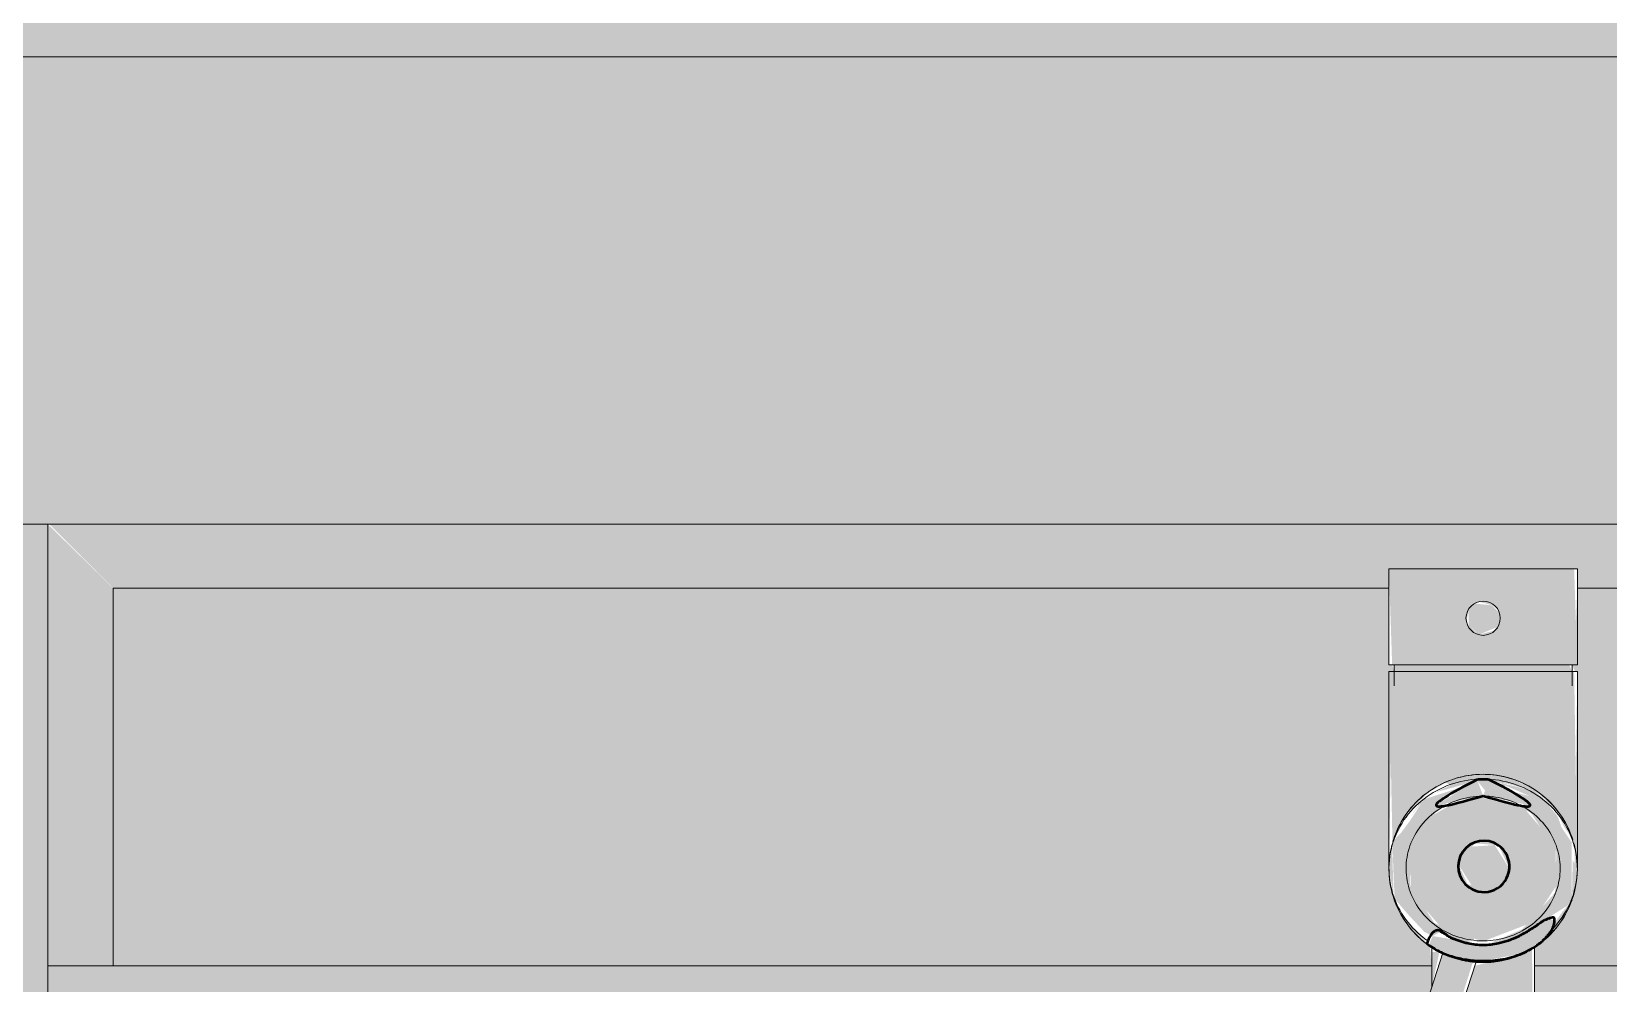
# Model space of a CAD drawing. Header units: inches. Extents: x -4218 to -1814, y 9706 to 12426.
# Drawn here: x -2988.51 to -2970.38, y 10571.01 to 10581.96 of the extents above; entities that cross this region are included whole.
import ezdxf

# ---------------------------------------------------------------- set-up
doc = ezdxf.new("R2010")
doc.units = ezdxf.units.IN
doc.header["$MEASUREMENT"] = 0
for name, color, linetype, lineweight in [('0-1', 7, 'Continuous', 5), ('0-2', 50, 'Continuous', 13), ('A-AREA-PATT-2', 51, 'Continuous', 9), ('A-GENM-1', 11, 'Continuous', 9), ('A-GENM-2', 250, 'Continuous', 9), ('A-GENM-3', 10, 'Continuous', 50), ('A-WALL-1', 8, 'Continuous', 5), ('A-WALL-4', 50, 'Continuous', 13), ('P-SANR-FIXT-2', 250, 'Continuous', 9), ('P-SANR-FIXT-3', 55, 'Continuous', 9), ('Q-CASE-1', 9, 'Continuous', 9), ('Q-CASE-3', 250, 'Continuous', 9)]:
    doc.layers.add(name, color=color, linetype=linetype, lineweight=lineweight)

# ---------------------------------------------------------------- blocks, each defined once
blk = doc.blocks.new('Vanity Cabinet-Double Door - 33_-V185-FLOOR PLAN - 3RD FLOOR')
at = {"layer": 'Q-CASE-1'}
for points in [[(-15.762, -5.092), (-15.012, -5.092), (-15.012, -0.75), (-15.762, -0.016), (-15.762, -0.75)], [(-15.012, -0.75), (-0.345, -0.75), (-0.308, -0.529), (1.82, -0.529), (1.82, -0.75), (16.488, -0.75), (17.222, -0.016), (-15.746, -0.016)]]:
    blk.add_hatch(color=256, dxfattribs=at).paths.add_polyline_path(points, flags=0)
h = blk.add_hatch(color=256, dxfattribs=at)
h.paths.add_polyline_path([(14.869, -5.092), (16.488, -5.092), (16.488, -0.75), (1.82, -0.75), (1.782, -1.632), (1.761, -1.632), (1.791, -1.71), (1.82, -1.71), (1.783, -4.254), (1.614, -4.595), (1.364, -4.853), (1.328, -4.894), (1.328, -5.092), (6.427, -5.092)], flags=0)
h.paths.add_polyline_path([(-2.015, -5.092), (0.147, -5.092), (0.125, -4.858), (0.043, -4.794), (-0.122, -4.617), (-0.25, -4.395), (-0.319, -4.172), (-0.345, -3.974), (-0.308, -1.71), (-0.286, -1.71), (-0.308, -1.632), (-0.345, -1.632), (-0.345, -0.75), (-15.012, -0.75), (-15.012, -5.092), (-13.762, -5.092)], flags=0)
at = {"layer": 'Q-CASE-3'}
for p, q in [((-15.762, -5.092), (-15.762, -0.016)), ((-15.762, -0.016), (-15.762, -5.092)), ((-15.012, -0.75), (-15.012, -5.092)), ((-0.345, -0.75), (-15.012, -0.75)), ((16.488, -0.75), (1.82, -0.75))]:
    blk.add_line(p, q, dxfattribs=at)
blk = doc.blocks.new('kitchen_faucet_14143 - kitchen_faucet_14143-V187-FLOOR PLAN - 3RD FLOOR')
at = {"layer": 'A-GENM-1'}
h = blk.add_hatch(color=256, dxfattribs=at)
h.paths.add_polyline_path([(-7.115, 2.152), (-6.935, 1.897), (-6.664, 1.91), (-6.528, 2.159), (-6.719, 2.408), (-6.988, 2.372), (-7.111, 2.159)], flags=0)
h.paths.add_polyline_path([(-0.244, -0.132), (-0.002, -0.302), (0.27, -0.132), (0.25, 0.146), (0.05, 0.287), (-0.222, 0.115), (-0.243, -0.128)], flags=0)
for points in [[(-6.367, 1.801), (-1.068, 0.115), (-0.991, 0.413), (-0.97, 0.462), (-6.244, 2.135), (-6.311, 1.881), (-6.363, 1.807)], [(0, -1.083), (2.264, -1.046), (2.264, 1.083), (0.289, 1.042), (0.638, 0.864), (0.879, 0.626), (0.985, 0.428), (1.063, 0.149), (1.065, -0.132), (0.991, -0.413), (0.851, -0.655), (0.638, -0.864), (0.421, -0.988), (0.28, -1.046)], [(2.264, 1.024), (2.264, -1.024), (2.342, -0.989), (2.342, 1.024)], [(-1.063, 0), (-0.981, -0.436), (-0.917, -0.553), (-0.759, -0.749), (-0.596, -0.813), (-0.58, -0.773), (-0.662, -0.607), (-0.831, -0.288), (-0.879, 0.046), (-0.826, 0.286), (-0.777, 0.581), (-0.878, 0.622), (-1.019, 0.324), (-1.061, 0.026)], [(2.688, 0.051), (2.78, -0.17), (2.929, -0.19), (3.026, -0.106), (3.046, 0.101), (2.977, 0.17), (2.801, 0.164), (2.736, 0.098)], [(-0.864, -0.166), (-0.784, -0.399), (-0.428, -0.968), (-0.341, -1.02), (0.302, -1.016), (0.445, -0.921), (0.795, -0.682), (0.895, -0.292), (0.823, -0.386), (0.739, -0.47), (0.711, -0.413), (0.638, -0.551), (0.194, -0.842), (-0.274, -0.831), (-0.7, -0.448), (-0.852, -0.094), (-0.863, -0.162)]]:
    blk.add_hatch(color=256, dxfattribs=at).paths.add_polyline_path(points, flags=0)
h = blk.add_hatch(color=256, dxfattribs=at)
h.paths.add_polyline_path([(-1.083, 0), (-1.055, 0.115), (-1.003, 0.375), (-1.072, 0.081), (-1.079, 0.026)], flags=0)
h.paths.add_polyline_path([(-0.851, 0.655), (-0.486, 0.961), (-0.66, 0.847), (-0.832, 0.678)], flags=0)
h.paths.add_polyline_path([(-0.838, 0), (-0.621, -0.564), (-0.198, -0.842), (0.274, -0.831), (0.693, -0.47), (0.826, 0.054), (0.717, 0.394), (0.621, 0.564), (0.259, 0.842), (-0.274, 0.831), (-0.693, 0.47), (-0.836, 0.004)], flags=0)
h.paths.add_polyline_path([(-0.832, -0.679), (-0.678, -0.833), (-0.404, -0.994), (-0.496, -0.913), (-0.609, -0.831), (-0.828, -0.684)], flags=0)
h.paths.add_polyline_path([(-0.322, -1.029), (-0.198, -1.057), (0, -1.083), (0.096, -1.03), (-0.264, -1.023)], flags=0)
h.paths.add_polyline_path([(-0.319, 1.03), (0.28, 1.046), (0, 1.083), (-0.315, 1.031)], flags=0)
h.paths.add_polyline_path([(-0.244, -0.132), (-0.182, 0.178), (0.05, 0.287), (0.29, 0.094), (0.266, -0.177), (-0.002, -0.302), (-0.243, -0.132)], flags=0)
h.paths.add_polyline_path([(0.353, -1.016), (0.66, -0.847), (0.484, -0.928), (0.353, -1.016)], flags=0)
h.paths.add_polyline_path([(0.356, 1.014), (0.589, 0.901), (0.404, 0.994), (0.358, 1.013)], flags=0)
h.paths.add_polyline_path([(0.879, 0.537), (1.009, 0.067), (0.896, -0.023), (1.021, -0.071), (0.981, -0.212), (0.975, -0.28), (0.888, -0.6), (1.002, -0.386), (1.065, -0.132), (1.063, 0.149), (0.985, 0.428), (0.96, 0.375), (0.888, 0.52)], flags=0)
h = blk.add_hatch(color=256, dxfattribs=at)
h.paths.add_polyline_path([(-0.863, 0.646), (-0.809, 0.646), (-0.862, 0.646)], flags=0)
h.paths.add_polyline_path([(-0.363, 1.007), (-0.297, 1.022), (-0.353, 1.016)], flags=0)
h.paths.add_polyline_path([(0.293, 1.026), (0.422, 0.934), (0.322, 1.029)], flags=0)
h.paths.add_polyline_path([(0.605, 0.833), (0.771, 0.694), (0.815, 0.63), (0.938, 0.419), (0.759, 0.721), (0.621, 0.822)], flags=0)
h = blk.add_hatch(color=256, dxfattribs=at)
h.paths.add_polyline_path([(-0.259, 0.842), (-0.212, 0.894), (-0.256, 0.844)], flags=0)
h.paths.add_polyline_path([(-0.858, 0.189), (-0.806, 0.103), (-0.629, 0.558), (-0.194, 0.842), (0.275, 0.83), (0.678, 0.521), (0.747, 0.432), (0.771, 0.468), (0.924, 0.284), (0.795, 0.682), (0.553, 0.838), (0.278, 1.042), (-0.116, 1.028), (-0.35, 1.016), (-0.546, 0.847), (-0.73, 0.674), (-0.777, 0.581), (-0.73, 0.495), (-0.849, 0.216)], flags=0)
h.paths.add_polyline_path([(-0.835, 0.625), (-0.788, 0.623), (-0.826, 0.632)], flags=0)
h = blk.add_hatch(color=256, dxfattribs=at)
h.paths.add_polyline_path([(2.342, -0.938), (2.342, -1.083), (3.445, -1.046), (3.445, 1.083), (2.342, 1.046), (2.342, -0.766)], flags=0)
h.paths.add_polyline_path([(2.688, 0.051), (2.827, 0.19), (2.977, 0.17), (3.069, 0.051), (3.018, -0.139), (2.929, -0.19), (2.739, -0.139), (2.702, 0)], flags=0)
h = blk.add_hatch(color=256, dxfattribs=at)
h.paths.add_polyline_path([(-6.299, 0.132), (-6.299, -0.591), (-4.149, -0.565), (-4.113, -0.546), (-3.975, -0.591), (-0.922, -0.562), (-0.997, -0.398), (-1.066, -0.127), (-1.118, 0.096), (-2.64, 0.591), (-4.157, 0.55), (-4.044, 0.591), (-6.299, 0.57), (-6.299, 0.153)], flags=0)
h.paths.add_polyline_path([(-1.366, 0.591), (-0.954, 0.502), (-0.963, 0.591), (-1.118, 0.591)], flags=0)
h = blk.add_hatch(color=256, dxfattribs=at)
h.paths.add_polyline_path([(0.725, 0.542), (0.837, 0), (1.021, 0.071), (0.938, 0.204)], flags=0)
h.paths.add_polyline_path([(0.725, -0.542), (1.021, -0.071), (0.837, 0), (0.725, -0.541)], flags=0)
h = blk.add_hatch(color=256, dxfattribs=at)
h.paths.add_polyline_path([(-0.38, -0.997), (-0.322, -1.029), (-0.353, -1.013)], flags=0)
h.paths.add_polyline_path([(-0.259, -0.842), (-0.22, -0.893), (-0.256, -0.844)], flags=0)
h.paths.add_polyline_path([(0.484, -0.899), (0.6, -0.856), (0.818, -0.678), (0.892, -0.587), (0.981, -0.212), (0.938, -0.204), (0.955, -0.252), (0.762, -0.699), (0.525, -0.862), (0.486, -0.897)], flags=0)
h.paths.add_polyline_path([(0.289, -1.03), (0.357, -0.987), (0.296, -1.022)], flags=0)
h.paths.add_polyline_path([(0.3, -1.03), (0.389, -0.988), (0.309, -1.025)], flags=0)
at = {"layer": 'A-GENM-2'}
for p, q in [((-0.97, 0.462), (-6.243, 2.175)), ((-6.367, 1.801), (-1.072, 0.081)), ((2.264, 1.083), (0, 1.083)), ((2.342, 1.024), (2.101, 1.024)), ((2.264, 1.083), (2.264, -1.083)), ((3.445, 1.083), (2.342, 1.083)), ((2.342, -1.083), (2.342, 1.083)), ((3.445, 1.083), (3.445, -1.083)), ((-0.9, 0.591), (-1.366, 0.591)), ((-6.299, -0.591), (-0.9, -0.591)), ((0, -1.083), (2.264, -1.083)), ((2.101, -1.024), (2.342, -1.024)), ((2.342, -1.083), (3.445, -1.083))]:
    blk.add_line(p, q, dxfattribs=at)
at = {"layer": 'A-GENM-2', "flags": 128}
for points in [[(0.269, 1.049), (0.227, 1.059), (0.184, 1.067), (0.141, 1.073), (0.098, 1.078), (0.055, 1.081), (0.012, 1.083), (-0.032, 1.082), (-0.075, 1.08), (-0.118, 1.076), (-0.161, 1.071), (-0.204, 1.063), (-0.246, 1.054), (-0.288, 1.044), (-0.329, 1.031), (-0.37, 1.017), (-0.411, 1.002), (-0.451, 0.984), (-0.49, 0.966), (-0.528, 0.945), (-0.565, 0.923), (-0.602, 0.9), (-0.637, 0.875), (-0.672, 0.849), (-0.705, 0.822), (-0.737, 0.793), (-0.768, 0.763), (-0.798, 0.731), (-0.827, 0.699), (-0.854, 0.665), (-0.871, 0.642)], [(-0.37, 1.017), (-0.411, 1.002), (-0.451, 0.984), (-0.49, 0.966), (-0.528, 0.945), (-0.565, 0.923), (-0.602, 0.9), (-0.637, 0.875), (-0.672, 0.849), (-0.705, 0.822), (-0.737, 0.793), (-0.768, 0.763), (-0.798, 0.731), (-0.827, 0.699), (-0.854, 0.665)], [(-0.37, 1.017), (-0.411, 1.002), (-0.451, 0.984), (-0.49, 0.966), (-0.528, 0.945), (-0.565, 0.923), (-0.602, 0.9), (-0.637, 0.875), (-0.672, 0.849), (-0.705, 0.822), (-0.737, 0.793), (-0.768, 0.763), (-0.798, 0.731), (-0.827, 0.699), (-0.854, 0.665)], [(-0.37, 1.017), (-0.411, 1.002), (-0.451, 0.984), (-0.49, 0.966), (-0.528, 0.945), (-0.565, 0.923), (-0.602, 0.9), (-0.637, 0.875), (-0.672, 0.849), (-0.705, 0.822), (-0.737, 0.793), (-0.768, 0.763), (-0.798, 0.731), (-0.827, 0.699), (-0.854, 0.665)], [(-0.37, 1.017), (-0.411, 1.002), (-0.451, 0.984), (-0.49, 0.966), (-0.528, 0.945), (-0.565, 0.923), (-0.602, 0.9), (-0.637, 0.875), (-0.672, 0.849), (-0.705, 0.822), (-0.737, 0.793), (-0.768, 0.763), (-0.798, 0.731), (-0.827, 0.699), (-0.854, 0.665)], [(-0.37, 1.017), (-0.411, 1.002), (-0.451, 0.984), (-0.49, 0.966), (-0.528, 0.945), (-0.565, 0.923), (-0.602, 0.9), (-0.637, 0.875), (-0.672, 0.849), (-0.705, 0.822), (-0.737, 0.793), (-0.768, 0.763), (-0.798, 0.731), (-0.827, 0.699), (-0.854, 0.665)], [(0, 1.083), (-0.041, 1.082), (-0.083, 1.079), (-0.124, 1.075), (-0.165, 1.069), (-0.206, 1.061), (-0.246, 1.051), (-0.286, 1.04), (-0.325, 1.027), (-0.364, 1.013), (-0.403, 0.996), (-0.44, 0.979), (-0.477, 0.959), (-0.513, 0.938), (-0.549, 0.916), (-0.583, 0.892), (-0.617, 0.867), (-0.649, 0.84), (-0.681, 0.812), (-0.711, 0.783), (-0.74, 0.752), (-0.768, 0.721), (-0.795, 0.688), (-0.82, 0.654), (-0.828, 0.642)], [(0.269, 1.049), (0.227, 1.059), (0.184, 1.067), (0.141, 1.073), (0.098, 1.078), (0.055, 1.081), (0.012, 1.083), (-0.032, 1.082), (-0.075, 1.08), (-0.118, 1.076), (-0.161, 1.071), (-0.204, 1.063), (-0.246, 1.054), (-0.288, 1.044), (-0.329, 1.031)], [(0.269, 1.049), (0.227, 1.059), (0.184, 1.067), (0.141, 1.073), (0.098, 1.078), (0.055, 1.081), (0.012, 1.083), (-0.032, 1.082), (-0.075, 1.08), (-0.118, 1.076), (-0.161, 1.071), (-0.204, 1.063), (-0.246, 1.054), (-0.288, 1.044), (-0.329, 1.031)], [(0.269, 1.049), (0.227, 1.059), (0.184, 1.067), (0.141, 1.073), (0.098, 1.078), (0.055, 1.081), (0.012, 1.083), (-0.032, 1.082), (-0.075, 1.08), (-0.118, 1.076), (-0.161, 1.071), (-0.204, 1.063), (-0.246, 1.054), (-0.288, 1.044), (-0.329, 1.031)], [(0.269, 1.049), (0.227, 1.059), (0.184, 1.067), (0.141, 1.073), (0.098, 1.078), (0.055, 1.081), (0.012, 1.083), (-0.032, 1.082), (-0.075, 1.08), (-0.118, 1.076), (-0.161, 1.071), (-0.204, 1.063), (-0.246, 1.054), (-0.288, 1.044), (-0.329, 1.031)], [(0.269, 1.049), (0.227, 1.059), (0.184, 1.067), (0.141, 1.073), (0.098, 1.078), (0.055, 1.081), (0.012, 1.083), (-0.032, 1.082), (-0.075, 1.08), (-0.118, 1.076), (-0.161, 1.071), (-0.204, 1.063), (-0.246, 1.054), (-0.288, 1.044), (-0.329, 1.031)], [(1.029, 0), (1.028, 0.043), (1.026, 0.086), (1.022, 0.129), (1.016, 0.172), (1.009, 0.214), (1, 0.256), (0.989, 0.298), (0.977, 0.339), (0.964, 0.38), (0.949, 0.42), (0.932, 0.459), (0.914, 0.498), (0.894, 0.536), (0.873, 0.573), (0.851, 0.609), (0.827, 0.644), (0.802, 0.679), (0.775, 0.712), (0.748, 0.744), (0.719, 0.775), (0.689, 0.804), (0.658, 0.833), (0.626, 0.86), (0.592, 0.885), (0.558, 0.91), (0.523, 0.932), (0.487, 0.954), (0.45, 0.974), (0.413, 0.992), (0.375, 1.008), (0.336, 1.023), (0.297, 1.037), (0.257, 1.048), (0.216, 1.058), (0.176, 1.067), (0.135, 1.073), (0.094, 1.078), (0.053, 1.081), (0.011, 1.083), (0, 1.083)], [(1.083, 0), (1.082, 0.043), (1.079, 0.087), (1.075, 0.13), (1.069, 0.172), (1.061, 0.215), (1.052, 0.257), (1.041, 0.299), (1.028, 0.341), (1.013, 0.381), (0.997, 0.422), (0.98, 0.461), (0.96, 0.5), (0.94, 0.538), (0.917, 0.575), (0.894, 0.611), (0.868, 0.647), (0.842, 0.681), (0.814, 0.714), (0.785, 0.746), (0.754, 0.777), (0.723, 0.806), (0.69, 0.834), (0.656, 0.861), (0.621, 0.887), (0.585, 0.911), (0.548, 0.934), (0.51, 0.955), (0.472, 0.975), (0.432, 0.993), (0.392, 1.009), (0.352, 1.024), (0.31, 1.037)], [(0.868, 0.647), (0.842, 0.681), (0.814, 0.714), (0.785, 0.746), (0.754, 0.777), (0.723, 0.806), (0.69, 0.834), (0.656, 0.861), (0.621, 0.887), (0.585, 0.911), (0.548, 0.934), (0.51, 0.955), (0.472, 0.975), (0.432, 0.993), (0.392, 1.009)], [(0.868, 0.647), (0.842, 0.681), (0.814, 0.714), (0.785, 0.746), (0.754, 0.777), (0.723, 0.806), (0.69, 0.834), (0.656, 0.861), (0.621, 0.887), (0.585, 0.911), (0.548, 0.934), (0.51, 0.955), (0.472, 0.975), (0.432, 0.993), (0.392, 1.009)], [(0.868, 0.647), (0.842, 0.681), (0.814, 0.714), (0.785, 0.746), (0.754, 0.777), (0.723, 0.806), (0.69, 0.834), (0.656, 0.861), (0.621, 0.887), (0.585, 0.911), (0.548, 0.934), (0.51, 0.955), (0.472, 0.975), (0.432, 0.993), (0.392, 1.009)], [(0.868, 0.647), (0.842, 0.681), (0.814, 0.714), (0.785, 0.746), (0.754, 0.777), (0.723, 0.806), (0.69, 0.834), (0.656, 0.861), (0.621, 0.887), (0.585, 0.911), (0.548, 0.934), (0.51, 0.955), (0.472, 0.975), (0.432, 0.993), (0.392, 1.009)], [(0.868, 0.647), (0.842, 0.681), (0.814, 0.714), (0.785, 0.746), (0.754, 0.777), (0.723, 0.806), (0.69, 0.834), (0.656, 0.861), (0.621, 0.887), (0.585, 0.911), (0.548, 0.934), (0.51, 0.955), (0.472, 0.975), (0.432, 0.993), (0.392, 1.009)], [(-0.832, 0), (-0.832, 0.036), (-0.83, 0.071), (-0.826, 0.107), (-0.821, 0.142), (-0.815, 0.177), (-0.808, 0.212), (-0.799, 0.246), (-0.789, 0.28), (-0.778, 0.314), (-0.766, 0.347), (-0.752, 0.379), (-0.737, 0.411), (-0.721, 0.442), (-0.704, 0.473), (-0.685, 0.502), (-0.666, 0.531), (-0.645, 0.559), (-0.624, 0.586), (-0.601, 0.612), (-0.578, 0.637), (-0.553, 0.661), (-0.528, 0.685), (-0.502, 0.706), (-0.475, 0.727), (-0.448, 0.747), (-0.419, 0.765), (-0.39, 0.782), (-0.361, 0.798), (-0.33, 0.813), (-0.3, 0.826), (-0.269, 0.838), (-0.237, 0.849), (-0.205, 0.858), (-0.173, 0.866), (-0.141, 0.873), (-0.108, 0.878), (-0.075, 0.882), (-0.042, 0.885), (-0.009, 0.886), (0, 0.886)], [(0, 0.886), (0.033, 0.885), (0.066, 0.883), (0.099, 0.88), (0.132, 0.875), (0.164, 0.868), (0.197, 0.861), (0.229, 0.852), (0.26, 0.841), (0.291, 0.83), (0.322, 0.817), (0.353, 0.802), (0.382, 0.787), (0.411, 0.77), (0.44, 0.752), (0.468, 0.733), (0.495, 0.712), (0.521, 0.691), (0.547, 0.668), (0.571, 0.644), (0.595, 0.619), (0.618, 0.593), (0.64, 0.567), (0.661, 0.539), (0.68, 0.51), (0.699, 0.481), (0.717, 0.45), (0.733, 0.42), (0.748, 0.388), (0.762, 0.356), (0.775, 0.323), (0.787, 0.289), (0.797, 0.255), (0.806, 0.221), (0.814, 0.186), (0.82, 0.151), (0.825, 0.116), (0.829, 0.081), (0.831, 0.045), (0.832, 0.01), (0.832, 0)], [(1.083, 0), (1.082, 0.043), (1.079, 0.087), (1.075, 0.13), (1.069, 0.172), (1.061, 0.215), (1.052, 0.257), (1.041, 0.299), (1.028, 0.341), (1.013, 0.381), (0.997, 0.422), (0.98, 0.461), (0.96, 0.5), (0.94, 0.538), (0.917, 0.575), (0.894, 0.611)], [(1.083, 0), (1.082, 0.043), (1.079, 0.087), (1.075, 0.13), (1.069, 0.172), (1.061, 0.215), (1.052, 0.257), (1.041, 0.299), (1.028, 0.341), (1.013, 0.381), (0.997, 0.422), (0.98, 0.461), (0.96, 0.5), (0.94, 0.538), (0.917, 0.575), (0.894, 0.611)], [(1.083, 0), (1.082, 0.043), (1.079, 0.087), (1.075, 0.13), (1.069, 0.172), (1.061, 0.215), (1.052, 0.257), (1.041, 0.299), (1.028, 0.341), (1.013, 0.381), (0.997, 0.422), (0.98, 0.461), (0.96, 0.5), (0.94, 0.538), (0.917, 0.575), (0.894, 0.611)], [(1.083, 0), (1.082, 0.043), (1.079, 0.087), (1.075, 0.13), (1.069, 0.172), (1.061, 0.215), (1.052, 0.257), (1.041, 0.299), (1.028, 0.341), (1.013, 0.381), (0.997, 0.422), (0.98, 0.461), (0.96, 0.5), (0.94, 0.538), (0.917, 0.575), (0.894, 0.611)], [(1.083, 0), (1.082, 0.043), (1.079, 0.087), (1.075, 0.13), (1.069, 0.172), (1.061, 0.215), (1.052, 0.257), (1.041, 0.299), (1.028, 0.341), (1.013, 0.381), (0.997, 0.422), (0.98, 0.461), (0.96, 0.5), (0.94, 0.538), (0.917, 0.575), (0.894, 0.611)], [(-0.988, 0.443), (-1.005, 0.403), (-1.02, 0.363), (-1.034, 0.322), (-1.046, 0.28), (-1.056, 0.238), (-1.065, 0.196), (-1.072, 0.153), (-1.077, 0.11), (-1.081, 0.067), (-1.082, 0.023), (-1.083, 0)], [(-0.988, 0.443), (-1.005, 0.403), (-1.02, 0.363), (-1.034, 0.322), (-1.046, 0.28), (-1.056, 0.238), (-1.065, 0.196), (-1.072, 0.153), (-1.077, 0.11), (-1.081, 0.067), (-1.082, 0.023), (-1.083, 0)], [(-0.988, 0.443), (-1.005, 0.403), (-1.02, 0.363), (-1.034, 0.322), (-1.046, 0.28), (-1.056, 0.238), (-1.065, 0.196), (-1.072, 0.153), (-1.077, 0.11), (-1.081, 0.067), (-1.082, 0.023), (-1.083, 0)], [(-0.988, 0.443), (-1.005, 0.403), (-1.02, 0.363), (-1.034, 0.322), (-1.046, 0.28), (-1.056, 0.238), (-1.065, 0.196), (-1.072, 0.153), (-1.077, 0.11), (-1.081, 0.067), (-1.082, 0.023), (-1.083, 0)], [(-0.988, 0.443), (-1.005, 0.403), (-1.02, 0.363), (-1.034, 0.322), (-1.046, 0.28), (-1.056, 0.238), (-1.065, 0.196), (-1.072, 0.153), (-1.077, 0.11), (-1.081, 0.067), (-1.082, 0.023), (-1.083, 0)], [(-0.988, 0.443), (-1.005, 0.403), (-1.02, 0.363), (-1.034, 0.322), (-1.046, 0.28), (-1.056, 0.238), (-1.065, 0.196), (-1.072, 0.153), (-1.077, 0.11), (-1.081, 0.067), (-1.082, 0.023), (-1.083, 0)], [(-0.951, 0.507), (-0.969, 0.468), (-0.986, 0.429), (-1.002, 0.389), (-1.016, 0.349), (-1.028, 0.308), (-1.039, 0.266), (-1.048, 0.224), (-1.056, 0.182), (-1.062, 0.139), (-1.066, 0.096), (-1.069, 0.053), (-1.07, 0.01), (-1.07, 0)], [(-0.874, 0), (-0.873, 0.036), (-0.871, 0.071), (-0.868, 0.107), (-0.863, 0.142), (-0.857, 0.177), (-0.849, 0.212), (-0.841, 0.246), (-0.831, 0.28), (-0.82, 0.314), (-0.807, 0.347), (-0.793, 0.379), (-0.779, 0.411), (-0.762, 0.442), (-0.745, 0.473), (-0.73, 0.497)], [(-1.083, 0), (-1.082, -0.043), (-1.079, -0.087), (-1.075, -0.13), (-1.069, -0.172), (-1.061, -0.215), (-1.052, -0.257), (-1.041, -0.299), (-1.028, -0.341), (-1.013, -0.381), (-0.997, -0.422)], [(-1.083, 0), (-1.082, -0.043), (-1.079, -0.087), (-1.075, -0.13), (-1.069, -0.172), (-1.061, -0.215), (-1.052, -0.257), (-1.041, -0.299), (-1.028, -0.341), (-1.013, -0.381), (-0.997, -0.422)], [(-1.083, 0), (-1.082, -0.043), (-1.079, -0.087), (-1.075, -0.13), (-1.069, -0.172), (-1.061, -0.215), (-1.052, -0.257), (-1.041, -0.299), (-1.028, -0.341), (-1.013, -0.381), (-0.997, -0.422)], [(-1.083, 0), (-1.082, -0.043), (-1.079, -0.087), (-1.075, -0.13), (-1.069, -0.172), (-1.061, -0.215), (-1.052, -0.257), (-1.041, -0.299), (-1.028, -0.341), (-1.013, -0.381), (-0.997, -0.422)], [(-1.083, 0), (-1.082, -0.043), (-1.079, -0.087), (-1.075, -0.13), (-1.069, -0.172), (-1.061, -0.215), (-1.052, -0.257), (-1.041, -0.299), (-1.028, -0.341), (-1.013, -0.381), (-0.997, -0.422)], [(-1.083, 0), (-1.082, -0.043), (-1.079, -0.087), (-1.075, -0.13), (-1.069, -0.172), (-1.061, -0.215), (-1.052, -0.257), (-1.041, -0.299), (-1.028, -0.341), (-1.013, -0.381), (-0.997, -0.422)], [(-1.07, 0), (-1.07, -0.043), (-1.067, -0.086), (-1.063, -0.129), (-1.057, -0.172), (-1.05, -0.214), (-1.041, -0.256), (-1.031, -0.298), (-1.019, -0.339), (-1.005, -0.38), (-0.99, -0.42), (-0.973, -0.459), (-0.955, -0.498), (-0.951, -0.507)], [(-0.775, -0.419), (-0.79, -0.387), (-0.804, -0.355), (-0.817, -0.322), (-0.828, -0.288), (-0.839, -0.254), (-0.848, -0.22), (-0.855, -0.185), (-0.862, -0.15), (-0.867, -0.115), (-0.87, -0.08), (-0.873, -0.044), (-0.874, -0.008), (-0.874, 0)], [(0, -0.886), (-0.033, -0.885), (-0.066, -0.883), (-0.099, -0.88), (-0.132, -0.875), (-0.164, -0.868), (-0.197, -0.861), (-0.229, -0.852), (-0.26, -0.841), (-0.291, -0.83), (-0.322, -0.817), (-0.353, -0.802), (-0.382, -0.787), (-0.411, -0.77), (-0.44, -0.752), (-0.468, -0.733), (-0.495, -0.712), (-0.521, -0.691), (-0.547, -0.668), (-0.571, -0.644), (-0.595, -0.619), (-0.618, -0.593), (-0.64, -0.567), (-0.661, -0.539), (-0.68, -0.51), (-0.699, -0.481), (-0.717, -0.45), (-0.733, -0.42), (-0.748, -0.388), (-0.762, -0.356), (-0.775, -0.323), (-0.787, -0.289), (-0.797, -0.255), (-0.806, -0.221), (-0.814, -0.186), (-0.82, -0.151), (-0.825, -0.116), (-0.829, -0.081), (-0.831, -0.045), (-0.832, -0.01), (-0.832, 0)], [(0, -1.083), (0.041, -1.082), (0.083, -1.079), (0.124, -1.075), (0.165, -1.069), (0.206, -1.061), (0.246, -1.051), (0.286, -1.04), (0.325, -1.027), (0.364, -1.013), (0.403, -0.996), (0.44, -0.979), (0.477, -0.959), (0.513, -0.938), (0.549, -0.916), (0.583, -0.892), (0.617, -0.867), (0.649, -0.84), (0.681, -0.812), (0.711, -0.783), (0.74, -0.752), (0.768, -0.721), (0.795, -0.688), (0.82, -0.654), (0.844, -0.619), (0.867, -0.583), (0.889, -0.546), (0.909, -0.508), (0.927, -0.47), (0.944, -0.431), (0.96, -0.391), (0.974, -0.35), (0.986, -0.309), (0.997, -0.267), (1.006, -0.225), (1.014, -0.183), (1.02, -0.141), (1.025, -0.098), (1.028, -0.055), (1.029, -0.012), (1.029, 0)], [(0.832, 0), (0.832, -0.036), (0.83, -0.071), (0.826, -0.107), (0.821, -0.142), (0.815, -0.177), (0.808, -0.212), (0.799, -0.246), (0.789, -0.28), (0.778, -0.314), (0.766, -0.347), (0.752, -0.379), (0.737, -0.411), (0.721, -0.442), (0.704, -0.473), (0.685, -0.502), (0.666, -0.531), (0.645, -0.559), (0.624, -0.586), (0.601, -0.612), (0.578, -0.637), (0.553, -0.661), (0.528, -0.685), (0.502, -0.706), (0.475, -0.727), (0.448, -0.747), (0.419, -0.765), (0.39, -0.782), (0.361, -0.798), (0.33, -0.813), (0.3, -0.826), (0.269, -0.838), (0.237, -0.849), (0.205, -0.858), (0.173, -0.866), (0.141, -0.873), (0.108, -0.878), (0.075, -0.882), (0.042, -0.885), (0.009, -0.886), (0, -0.886)], [(0.329, -1.031), (0.37, -1.017), (0.411, -1.002), (0.451, -0.984), (0.49, -0.966), (0.528, -0.945), (0.565, -0.923), (0.602, -0.9), (0.637, -0.875), (0.672, -0.849), (0.705, -0.822), (0.737, -0.793), (0.768, -0.763), (0.798, -0.731), (0.827, -0.699), (0.854, -0.665), (0.88, -0.63), (0.905, -0.595), (0.928, -0.558), (0.949, -0.521), (0.969, -0.482), (0.988, -0.443), (1.005, -0.403), (1.02, -0.363), (1.034, -0.322), (1.046, -0.28), (1.056, -0.238), (1.065, -0.196), (1.072, -0.153), (1.077, -0.11), (1.081, -0.067), (1.082, -0.023), (1.083, 0)], [(0.88, -0.63), (0.905, -0.595), (0.928, -0.558), (0.949, -0.521), (0.969, -0.482), (0.988, -0.443), (1.005, -0.403), (1.02, -0.363), (1.034, -0.322), (1.046, -0.28), (1.056, -0.238), (1.065, -0.196), (1.072, -0.153), (1.077, -0.11), (1.081, -0.067), (1.082, -0.023), (1.083, 0)], [(0.88, -0.63), (0.905, -0.595), (0.928, -0.558), (0.949, -0.521), (0.969, -0.482), (0.988, -0.443), (1.005, -0.403), (1.02, -0.363), (1.034, -0.322), (1.046, -0.28), (1.056, -0.238), (1.065, -0.196), (1.072, -0.153), (1.077, -0.11), (1.081, -0.067), (1.082, -0.023), (1.083, 0)], [(0.88, -0.63), (0.905, -0.595), (0.928, -0.558), (0.949, -0.521), (0.969, -0.482), (0.988, -0.443), (1.005, -0.403), (1.02, -0.363), (1.034, -0.322), (1.046, -0.28), (1.056, -0.238), (1.065, -0.196), (1.072, -0.153), (1.077, -0.11), (1.081, -0.067), (1.082, -0.023), (1.083, 0)], [(0.88, -0.63), (0.905, -0.595), (0.928, -0.558), (0.949, -0.521), (0.969, -0.482), (0.988, -0.443), (1.005, -0.403), (1.02, -0.363), (1.034, -0.322), (1.046, -0.28), (1.056, -0.238), (1.065, -0.196), (1.072, -0.153), (1.077, -0.11), (1.081, -0.067), (1.082, -0.023), (1.083, 0)], [(0.88, -0.63), (0.905, -0.595), (0.928, -0.558), (0.949, -0.521), (0.969, -0.482), (0.988, -0.443), (1.005, -0.403), (1.02, -0.363), (1.034, -0.322), (1.046, -0.28), (1.056, -0.238), (1.065, -0.196), (1.072, -0.153), (1.077, -0.11), (1.081, -0.067), (1.082, -0.023), (1.083, 0)], [(-0.98, -0.461), (-0.96, -0.5), (-0.94, -0.538), (-0.917, -0.575), (-0.894, -0.611)], [(-0.98, -0.461), (-0.96, -0.5), (-0.94, -0.538), (-0.917, -0.575), (-0.894, -0.611)], [(-0.98, -0.461), (-0.96, -0.5), (-0.94, -0.538), (-0.917, -0.575), (-0.894, -0.611)], [(-0.98, -0.461), (-0.96, -0.5), (-0.94, -0.538), (-0.917, -0.575), (-0.894, -0.611)], [(-0.98, -0.461), (-0.96, -0.5), (-0.94, -0.538), (-0.917, -0.575), (-0.894, -0.611)], [(-0.98, -0.461), (-0.96, -0.5), (-0.94, -0.538), (-0.917, -0.575), (-0.894, -0.611)], [(0.37, -1.017), (0.411, -1.002), (0.451, -0.984), (0.49, -0.966), (0.528, -0.945), (0.565, -0.923), (0.602, -0.9), (0.637, -0.875), (0.672, -0.849), (0.705, -0.822), (0.737, -0.793), (0.768, -0.763), (0.798, -0.731), (0.827, -0.699), (0.854, -0.665)], [(0.37, -1.017), (0.411, -1.002), (0.451, -0.984), (0.49, -0.966), (0.528, -0.945), (0.565, -0.923), (0.602, -0.9), (0.637, -0.875), (0.672, -0.849), (0.705, -0.822), (0.737, -0.793), (0.768, -0.763), (0.798, -0.731), (0.827, -0.699), (0.854, -0.665)], [(0.37, -1.017), (0.411, -1.002), (0.451, -0.984), (0.49, -0.966), (0.528, -0.945), (0.565, -0.923), (0.602, -0.9), (0.637, -0.875), (0.672, -0.849), (0.705, -0.822), (0.737, -0.793), (0.768, -0.763), (0.798, -0.731), (0.827, -0.699), (0.854, -0.665)], [(0.37, -1.017), (0.411, -1.002), (0.451, -0.984), (0.49, -0.966), (0.528, -0.945), (0.565, -0.923), (0.602, -0.9), (0.637, -0.875), (0.672, -0.849), (0.705, -0.822), (0.737, -0.793), (0.768, -0.763), (0.798, -0.731), (0.827, -0.699), (0.854, -0.665)], [(0.37, -1.017), (0.411, -1.002), (0.451, -0.984), (0.49, -0.966), (0.528, -0.945), (0.565, -0.923), (0.602, -0.9), (0.637, -0.875), (0.672, -0.849), (0.705, -0.822), (0.737, -0.793), (0.768, -0.763), (0.798, -0.731), (0.827, -0.699), (0.854, -0.665)], [(-0.785, -0.746), (-0.754, -0.777), (-0.723, -0.806), (-0.69, -0.834), (-0.656, -0.861), (-0.621, -0.887), (-0.585, -0.911), (-0.548, -0.934), (-0.51, -0.955), (-0.472, -0.975), (-0.432, -0.993), (-0.392, -1.009)], [(-0.785, -0.746), (-0.754, -0.777), (-0.723, -0.806), (-0.69, -0.834), (-0.656, -0.861), (-0.621, -0.887), (-0.585, -0.911), (-0.548, -0.934), (-0.51, -0.955), (-0.472, -0.975), (-0.432, -0.993), (-0.392, -1.009)], [(-0.785, -0.746), (-0.754, -0.777), (-0.723, -0.806), (-0.69, -0.834), (-0.656, -0.861), (-0.621, -0.887), (-0.585, -0.911), (-0.548, -0.934), (-0.51, -0.955), (-0.472, -0.975), (-0.432, -0.993), (-0.392, -1.009)], [(-0.785, -0.746), (-0.754, -0.777), (-0.723, -0.806), (-0.69, -0.834), (-0.656, -0.861), (-0.621, -0.887), (-0.585, -0.911), (-0.548, -0.934), (-0.51, -0.955), (-0.472, -0.975), (-0.432, -0.993), (-0.392, -1.009)], [(-0.785, -0.746), (-0.754, -0.777), (-0.723, -0.806), (-0.69, -0.834), (-0.656, -0.861), (-0.621, -0.887), (-0.585, -0.911), (-0.548, -0.934), (-0.51, -0.955), (-0.472, -0.975), (-0.432, -0.993), (-0.392, -1.009)], [(-0.785, -0.746), (-0.754, -0.777), (-0.723, -0.806), (-0.69, -0.834), (-0.656, -0.861), (-0.621, -0.887), (-0.585, -0.911), (-0.548, -0.934), (-0.51, -0.955), (-0.472, -0.975), (-0.432, -0.993), (-0.392, -1.009)], [(-0.689, -0.804), (-0.658, -0.833), (-0.626, -0.86), (-0.592, -0.885), (-0.558, -0.91), (-0.523, -0.932), (-0.487, -0.954), (-0.45, -0.974), (-0.413, -0.992), (-0.375, -1.008), (-0.336, -1.023), (-0.297, -1.037), (-0.257, -1.048), (-0.216, -1.058), (-0.176, -1.067), (-0.135, -1.073), (-0.094, -1.078), (-0.053, -1.081), (-0.011, -1.083), (0, -1.083)], [(-0.352, -1.024), (-0.31, -1.037), (-0.269, -1.049), (-0.227, -1.059), (-0.184, -1.067), (-0.141, -1.073), (-0.098, -1.078), (-0.055, -1.081), (-0.012, -1.083), (0.032, -1.082), (0.075, -1.08), (0.118, -1.076), (0.161, -1.071), (0.204, -1.063), (0.246, -1.054), (0.288, -1.044)], [(-0.31, -1.037), (-0.269, -1.049), (-0.227, -1.059), (-0.184, -1.067), (-0.141, -1.073), (-0.098, -1.078), (-0.055, -1.081), (-0.012, -1.083), (0.032, -1.082), (0.075, -1.08), (0.118, -1.076), (0.161, -1.071), (0.204, -1.063), (0.246, -1.054), (0.288, -1.044)], [(-0.31, -1.037), (-0.269, -1.049), (-0.227, -1.059), (-0.184, -1.067), (-0.141, -1.073), (-0.098, -1.078), (-0.055, -1.081), (-0.012, -1.083), (0.032, -1.082), (0.075, -1.08), (0.118, -1.076), (0.161, -1.071), (0.204, -1.063), (0.246, -1.054), (0.288, -1.044)], [(-0.31, -1.037), (-0.269, -1.049), (-0.227, -1.059), (-0.184, -1.067), (-0.141, -1.073), (-0.098, -1.078), (-0.055, -1.081), (-0.012, -1.083), (0.032, -1.082), (0.075, -1.08), (0.118, -1.076), (0.161, -1.071), (0.204, -1.063), (0.246, -1.054), (0.288, -1.044)], [(-0.31, -1.037), (-0.269, -1.049), (-0.227, -1.059), (-0.184, -1.067), (-0.141, -1.073), (-0.098, -1.078), (-0.055, -1.081), (-0.012, -1.083), (0.032, -1.082), (0.075, -1.08), (0.118, -1.076), (0.161, -1.071), (0.204, -1.063), (0.246, -1.054), (0.288, -1.044)], [(-0.31, -1.037), (-0.269, -1.049), (-0.227, -1.059), (-0.184, -1.067), (-0.141, -1.073), (-0.098, -1.078), (-0.055, -1.081), (-0.012, -1.083), (0.032, -1.082), (0.075, -1.08), (0.118, -1.076), (0.161, -1.071), (0.204, -1.063), (0.246, -1.054), (0.288, -1.044)]]:
    blk.add_lwpolyline(points, dxfattribs=at)
at = {"layer": 'A-GENM-2'}
for centre, radius, start, end in [((0, 0), 1.083, 109.1524, 142.4111), ((0, 0), 1.083, 75, 105), ((0, 0), 1.083, 37.5889, 70.6452), ((0, 0), 1.083, 145.6184, 180), ((0, 0), 1.083, 0, 34.6633), ((2.878, 0), 0.197, 360, 180), ((0, 0), 1.083, 180, 214.6633), ((0, 0), 1.083, 324.8142, 360), ((2.878, 0), 0.197, 180, 360), ((0, 0), 1.083, 219.6884, 250.6452), ((0, 0), 1.083, 289.1524, 322.4111), ((0, 0), 1.083, 255, 285)]:
    blk.add_arc(centre, radius, start, end, dxfattribs=at)
at = {"layer": 'A-GENM-3'}
for start, end in [(324.9681, 144.9681), (144.9681, 324.9681)]:
    blk.add_arc((0.024, -0.008), 0.295, start, end, dxfattribs=at)
for points, knots in [([(-0.863, 0.646), (-0.898, 0.6), (-0.944, 0.528), (-0.99, 0.422), (-1.026, 0.313), (-1.055, 0.172), (-1.063, 0.058), (-1.063, 0)], [0, 0, 0, 0, 0.25, 0.375, 0.5, 0.75, 1, 1, 1, 1]), ([(-0.863, 0.173), (-0.859, 0.19), (-0.851, 0.221), (-0.839, 0.26), (-0.829, 0.291), (-0.822, 0.31), (-0.816, 0.325), (-0.812, 0.337), (-0.808, 0.347), (-0.804, 0.356), (-0.799, 0.367), (-0.79, 0.383), (-0.777, 0.404), (-0.76, 0.427), (-0.744, 0.449), (-0.729, 0.471), (-0.719, 0.489), (-0.714, 0.502), (-0.711, 0.512), (-0.71, 0.521), (-0.711, 0.529), (-0.713, 0.538), (-0.716, 0.547), (-0.721, 0.557), (-0.728, 0.568), (-0.739, 0.581), (-0.762, 0.601), (-0.8, 0.623), (-0.84, 0.639), (-0.863, 0.646)], [0, 0, 0, 0, 0.083333, 0.166667, 0.208333, 0.25, 0.270833, 0.291667, 0.3125, 0.328125, 0.34375, 0.375, 0.416667, 0.458333, 0.5, 0.541667, 0.583333, 0.604167, 0.625, 0.645833, 0.661458, 0.677083, 0.708333, 0.729167, 0.75, 0.791667, 0.833333, 0.916667, 1, 1, 1, 1]), ([(-1.063, 0), (-1.063, -0.078), (-1.053, -0.191), (-1.018, -0.341), (-0.98, -0.45), (-0.929, -0.551), (-0.886, -0.615), (-0.863, -0.646)], [0, 0, 0, 0, 0.333333, 0.5, 0.666667, 0.833333, 1, 1, 1, 1]), ([(-0.863, -0.646), (-0.85, -0.662), (-0.831, -0.685), (-0.807, -0.71), (-0.792, -0.724), (-0.781, -0.733), (-0.77, -0.743), (-0.754, -0.756), (-0.734, -0.772), (-0.714, -0.787), (-0.696, -0.796), (-0.685, -0.801), (-0.676, -0.804), (-0.666, -0.808), (-0.647, -0.814), (-0.618, -0.821), (-0.591, -0.823), (-0.576, -0.821), (-0.568, -0.817), (-0.565, -0.809), (-0.564, -0.794), (-0.569, -0.774), (-0.577, -0.752), (-0.583, -0.736), (-0.589, -0.723), (-0.593, -0.713), (-0.596, -0.706), (-0.599, -0.7), (-0.604, -0.691), (-0.612, -0.677), (-0.627, -0.656), (-0.642, -0.636), (-0.652, -0.621), (-0.658, -0.613), (-0.662, -0.607), (-0.666, -0.601), (-0.672, -0.592), (-0.681, -0.578), (-0.695, -0.557), (-0.711, -0.531), (-0.732, -0.497), (-0.757, -0.453), (-0.794, -0.382), (-0.833, -0.288), (-0.854, -0.212), (-0.863, -0.173)], [0, 0, 0, 0, 0.055556, 0.083333, 0.097222, 0.111111, 0.125, 0.138889, 0.166667, 0.194444, 0.208333, 0.222222, 0.229167, 0.236111, 0.25, 0.277778, 0.305556, 0.319444, 0.333333, 0.347222, 0.361111, 0.388889, 0.402778, 0.416667, 0.430556, 0.4375, 0.444444, 0.451389, 0.458333, 0.472222, 0.5, 0.527778, 0.541667, 0.548611, 0.555556, 0.5625, 0.569444, 0.583333, 0.611111, 0.638889, 0.666667, 0.722222, 0.777778, 0.888889, 1, 1, 1, 1])]:
    blk.add_open_spline(points, degree=3, knots=knots, dxfattribs=at)
for points in [[(1.021, 0.071), (0.854, 0.397), (0.656, 0.71), (0.731, 0.349), (0.837, 0)], [(-0.881, 0), (-0.881, 0.029), (-0.878, 0.087), (-0.869, 0.145), (-0.863, 0.173)], [(0.837, 0), (0.731, -0.349), (0.656, -0.71), (0.854, -0.397), (1.021, -0.071)], [(1.024, 0), (1.024, 0.012), (1.024, 0.036), (1.022, 0.06), (1.021, 0.071)], [(-0.863, -0.173), (-0.869, -0.145), (-0.878, -0.087), (-0.881, -0.029), (-0.881, 0)], [(1.021, -0.071), (1.022, -0.06), (1.024, -0.036), (1.024, -0.012), (1.024, 0)]]:
    blk.add_open_spline(points, degree=3, dxfattribs=at)
blk = doc.blocks.new('Stainless Steel Farmhous Kitchen Sink - Stainless Steel Farmhous Kitchen Sink-V188-FLOOR PLAN - 3RD FLOOR')
at = {"layer": 'P-SANR-FIXT-3'}
blk.add_hatch(color=256, dxfattribs=at).paths.add_polyline_path([(0, 22.203), (-33, 22.203), (-33, 2.247), (-17.091, 2.247), (-17.091, 3), (-31, 3), (-31, 16.956), (-2, 16.956), (-2, 3), (-15.745, 3), (-15.909, 2.495), (-15.909, 2.247), (0, 2.247), (0, 18.155)], flags=0)
at = {"layer": 'P-SANR-FIXT-2'}
for p, q in [((0, 2.247), (0, 22.203)), ((-33, 2.247), (-17.087, 2.247)), ((-15.909, 2.247), (0, 2.247))]:
    blk.add_line(p, q, dxfattribs=at)
blk = doc.blocks.new('CTR - 1st Phase - Unit Layouts_rvt-1-FLOOR PLAN - 3RD FLOOR')
at = {"layer": 'A-WALL-1'}
blk.add_hatch(color=256, dxfattribs=at).paths.add_polyline_path([(-3027.924, 10576.289), (-2931.949, 10576.289), (-2931.949, 10576.414), (-2920.574, 10576.414), (-2920.574, 10581.664), (-3027.924, 10581.664)], flags=0)
at = {"layer": 'A-WALL-4'}
for p, q in [((-3027.924, 10581.664), (-2920.574, 10581.664)), ((-2931.949, 10576.289), (-3027.924, 10576.289))]:
    blk.add_line(p, q, dxfattribs=at)
at = {"layer": '0-2'}
blk.add_blockref('Vanity Cabinet-Double Door - 33_-V185-FLOOR PLAN - 3RD FLOOR', (-2972.561, 10576.305), dxfattribs=at)
for name, p, rotation in [('kitchen_faucet_14143 - kitchen_faucet_14143-V187-FLOOR PLAN - 3RD FLOOR', (-2971.824, 10572.331), 89.99999999997512), ('Stainless Steel Farmhous Kitchen Sink - Stainless Steel Farmhous Kitchen Sink-V188-FLOOR PLAN - 3RD FLOOR', (-2988.324, 10573.46), 180)]:
    blk.add_blockref(name, p, dxfattribs=dict(at, rotation=rotation))

msp = doc.modelspace()

# ---------------------------------------------------------------- hatches: boundary and pattern name
at = {"layer": 'A-AREA-PATT-2'}
h = msp.add_hatch(color=256, dxfattribs=at)
h.paths.add_polyline_path([(-3029.42374, 10476.1644), (-3031.17374, 10476.1644), (-3031.17374, 10512.1644), (-3029.42374, 10512.1644), (-3029.42374, 10477.55329)], flags=0)
h.paths.add_polyline_path([(-2939.21315, 10458.1644), (-2920.57374, 10458.1644), (-2920.57374, 10458.7894), (-2983.52374, 10458.7894), (-2983.52374, 10459.1644), (-2944.69874, 10459.1644), (-2944.69874, 10472.1644), (-2942.74602, 10474.11711), (-2943.80616, 10475.17724), (-2943.45345, 10475.5153), (-2942.40064, 10474.46249), (-2932.69874, 10484.1644), (-2920.57374, 10484.1644), (-2920.57374, 10484.9144), (-2931.94874, 10484.9144), (-2931.94874, 10495.2894), (-2943.69874, 10495.2894), (-2943.69874, 10525.2894), (-2934.92308, 10525.2894), (-2934.90925, 10526.04629), (-2933.93004, 10526.04629), (-2933.93004, 10525.2894), (-2933.81193, 10525.2894), (-2933.81193, 10526.04629), (-2920.57374, 10526.04629), (-2920.57374, 10562.9144), (-2931.94874, 10562.9144), (-2931.94874, 10576.2894), (-2955.32374, 10576.2894), (-2955.32374, 10551.25755), (-2988.32374, 10551.25755), (-2988.32374, 10576.2894), (-2988.69874, 10576.2894), (-2988.72079, 10549.57409), (-2988.75639, 10549.48815), (-2988.89559, 10549.43049), (-2989.79167, 10549.40941), (-2989.79167, 10549.18049), (-2992.41484, 10549.18049), (-2992.41484, 10548.93049), (-2993.00539, 10548.93049), (-2993.00539, 10549.18049), (-2993.59595, 10549.18049), (-2993.59595, 10548.93049), (-2994.1865, 10548.93049), (-2994.1865, 10549.18049), (-2994.77705, 10549.18049), (-2994.77705, 10548.93049), (-2995.3676, 10548.93049), (-2995.3676, 10549.18049), (-2995.95815, 10549.18049), (-2995.95815, 10548.93049), (-2996.5487, 10548.93049), (-2996.5487, 10549.18049), (-3005.90619, 10549.18049), (-3005.93973, 10548.93049), (-3007.87469, 10548.93049), (-3007.87469, 10549.18049), (-3011.60579, 10549.18049), (-3011.60579, 10549.43049), (-3012.55283, 10549.4372), (-3012.69874, 10549.62734), (-3012.69874, 10576.2894), (-3027.92374, 10576.2894), (-3027.92374, 10581.6644), (-2920.57374, 10581.6644), (-2920.57374, 10698.50269), (-2935.44874, 10698.50269), (-2935.44874, 10716.50269), (-2931.44874, 10716.50269), (-2931.44874, 10752.50269), (-2935.44874, 10752.50269), (-2935.44874, 10770.50269), (-2920.57374, 10770.50269), (-2920.57374, 10842.5144), (-2943.74952, 10842.5144), (-2943.74952, 10841.8894), (-2984.89796, 10841.8894), (-2984.89796, 10842.5144), (-3021.56124, 10842.5144), (-3021.56124, 10841.8894), (-3023.81124, 10841.8894), (-3023.81124, 10845.8269), (-3023.18624, 10845.8269), (-3023.18624, 10842.5144), (-3023.06124, 10842.5144), (-3023.06943, 10846.9519), (-3059.18624, 10846.9519), (-3059.18624, 10842.5144), (-3059.06124, 10842.5144), (-3059.06124, 10845.8269), (-3058.43624, 10845.8269), (-3058.43624, 10841.8894), (-3060.68624, 10841.8894), (-3060.68624, 10842.5144), (-3069.92374, 10842.5144), (-3069.92374, 10655.3394), (-3074.67374, 10655.3394), (-3074.67374, 10842.5144), (-3094.22754, 10842.5144), (-3094.22754, 10814.9894), (-3091.92374, 10814.9894), (-3091.92374, 10810.2394), (-3100.36124, 10810.2394), (-3100.36124, 10814.9894), (-3098.97754, 10814.9894), (-3098.97754, 10842.5144), (-3103.98624, 10842.5144), (-3103.98624, 10820.2019), (-3131.86124, 10820.2019), (-3131.86124, 10842.5144), (-3132.37374, 10842.5144), (-3132.37374, 10814.9894), (-3130.36124, 10814.9894), (-3130.36124, 10810.2394), (-3137.12374, 10810.2394), (-3137.12374, 10841.8894), (-3176.89796, 10841.8894), (-3176.89796, 10842.5144), (-3200.07374, 10842.5144), (-3200.07374, 10588.5894), (-3173.57374, 10588.5894), (-3173.57374, 10583.8394), (-3200.07374, 10583.8394), (-3200.07374, 10583.4144), (-3177.32374, 10583.4144), (-3177.32374, 10541.4144), (-3200.07374, 10541.4144), (-3200.07374, 10526.21354), (-3193.59752, 10526.21354), (-3192.6331, 10526.08657), (-3191.7344, 10525.71432), (-3190.96268, 10525.12216), (-3190.37051, 10524.35043), (-3189.99826, 10523.45174), (-3189.87129, 10522.48732), (-3189.87129, 10521.09898), (-3186.84752, 10521.4467), (-3185.84752, 10522.63845), (-3184.84752, 10523.20522), (-3183.84752, 10523.47317), (-3182.84371, 10523.65017), (-3181.84752, 10523.73732), (-3179.85513, 10523.56301), (-3177.84752, 10523.02507), (-3175.84752, 10522.29713), (-3173.84752, 10521.36452), (-3171.84752, 10519.97709), (-3170.84752, 10518.97709), (-3170.34752, 10518.11106), (-3169.84752, 10516.73732), (-3169.84752, 10515.73732), (-3170.34752, 10514.36358), (-3170.84752, 10513.49756), (-3171.84752, 10512.49756), (-3173.84752, 10511.11013), (-3175.84752, 10510.17751), (-3177.84752, 10509.44957), (-3179.85513, 10508.91163), (-3181.84752, 10508.73732), (-3183.33799, 10508.91163), (-3183.84752, 10509.00147), (-3184.84752, 10509.26942), (-3185.84752, 10509.83619), (-3186.84752, 10511.02794), (-3189.87129, 10511.37566), (-3189.87129, 10509.98732), (-3189.99826, 10509.0229), (-3190.37051, 10508.12421), (-3190.96268, 10507.35248), (-3191.7344, 10506.76032), (-3192.6331, 10506.38807), (-3193.82926, 10506.2611), (-3200.07374, 10506.2611), (-3200.07374, 10497.98732), (-3177.81285, 10497.98732), (-3177.81285, 10498.23732), (-3176.57887, 10498.23732), (-3176.57887, 10498.4144), (-3175.07887, 10498.4144), (-3175.07887, 10498.23732), (-3161.31285, 10498.23732), (-3161.31285, 10498.4144), (-3159.81285, 10498.4144), (-3159.81285, 10497.98732), (-3156.81285, 10497.96602), (-3156.81285, 10496.73732), (-3159.81285, 10496.73732), (-3159.81285, 10496.48732), (-3177.81285, 10496.48732), (-3177.81285, 10496.73732), (-3200.07374, 10496.73732), (-3200.07374, 10494.7894), (-3195.81285, 10494.7894), (-3195.81285, 10490.0394), (-3200.07374, 10490.0394), (-3200.07374, 10476.1644), (-3200.69874, 10476.1644), (-3200.69874, 10468.1644), (-3178.81285, 10468.1644), (-3178.81285, 10490.0394), (-3180.81285, 10490.0394), (-3180.81285, 10494.7894), (-3174.06285, 10494.7894), (-3174.06285, 10460.0394), (-3200.69874, 10460.0394), (-3200.69874, 10458.1644), (-3138.06285, 10458.1644), (-3138.06285, 10518.4644), (-3133.31285, 10518.4644), (-3133.31285, 10499.5394), (-3129.12374, 10499.5394), (-3129.12374, 10494.7894), (-3133.31285, 10494.7894), (-3133.31285, 10458.1644), (-3091.49874, 10458.1644), (-3091.49874, 10494.7894), (-3095.12374, 10494.7894), (-3095.12374, 10499.5394), (-3084.74874, 10499.5394), (-3084.74874, 10476.1644), (-3065.42374, 10476.1644), (-3065.42374, 10474.2269), (-3064.79874, 10474.2269), (-3064.79874, 10472.2894), (-3030.04874, 10472.2894), (-3030.04874, 10474.2269), (-3029.42374, 10474.2269), (-3029.42374, 10476.1644), (-3018.77374, 10476.1644), (-3018.77374, 10458.1644), (-2941.5562, 10458.1644)], flags=0)
h.paths.add_polyline_path([(-2983.52374, 10460.7894), (-3018.14874, 10460.7894), (-3018.14874, 10490.7894), (-2982.39874, 10490.7894), (-2982.39874, 10460.7894)], flags=0)
h.paths.add_polyline_path([(-3100.93785, 10463.1644), (-3125.93785, 10463.1644), (-3125.93785, 10489.1644), (-3100.93785, 10489.1644), (-3100.93785, 10469.6644)], flags=0)
h.paths.add_polyline_path([(-2961.74968, 10472.1644), (-2961.74968, 10473.66365), (-2961.26124, 10473.66365), (-2961.26124, 10472.1644)], flags=0)
h.paths.add_polyline_path([(-2965.26124, 10472.1644), (-2965.74968, 10472.1644), (-2965.74968, 10473.66365), (-2965.26124, 10473.66365), (-2965.26124, 10473.16485)], flags=0)
h.paths.add_polyline_path([(-2953.32374, 10482.78534), (-2953.32374, 10484.28459), (-2952.83529, 10484.28459), (-2952.83529, 10482.78534)], flags=0)
h.paths.add_polyline_path([(-2966.94874, 10482.7894), (-2967.44811, 10482.7894), (-2967.44811, 10483.79002), (-2970.19936, 10483.79002), (-2970.19936, 10482.7894), (-2970.69874, 10482.7894), (-2970.69874, 10484.2894), (-2966.94874, 10484.2894), (-2966.94874, 10483.71331)], flags=0)
h.paths.add_polyline_path([(-2943.69874, 10492.2894), (-2944.82299, 10492.2894), (-2944.82299, 10492.77784), (-2943.32374, 10492.77784), (-2943.32374, 10492.2894)], flags=0)
h.paths.add_polyline_path([(-2932.69874, 10493.67595), (-2934.19799, 10493.67595), (-2934.19799, 10494.1644), (-2932.69874, 10494.1644)], flags=0)
h.paths.add_polyline_path([(-3158.31285, 10498.0888), (-3158.31285, 10498.4144), (-3156.81285, 10498.4144), (-3156.81285, 10498.0888)], flags=0)
h.paths.add_polyline_path([(-2944.82374, 10530.9144), (-2944.82299, 10534.6644), (-2943.32374, 10534.6644), (-2943.32374, 10534.16502), (-2944.32436, 10534.16502), (-2944.32436, 10531.41377), (-2943.32374, 10531.41377), (-2943.32374, 10530.9144), (-2944.32436, 10530.9144)], flags=0)
h.paths.add_polyline_path([(-2933.81218, 10541.92595), (-2934.19799, 10541.92595), (-2934.19799, 10542.4144), (-2932.69874, 10542.4144), (-2932.69874, 10541.92595), (-2933.69919, 10541.92595)], flags=0)
h.paths.add_polyline_path([(-2944.32419, 10542.30095), (-2944.82299, 10542.30095), (-2944.82299, 10542.7894), (-2943.32374, 10542.7894), (-2943.32374, 10542.30095)], flags=0)
h.paths.add_polyline_path([(-2934.19799, 10545.92595), (-2934.19799, 10546.4144), (-2932.69874, 10546.4144), (-2932.69874, 10545.92595), (-2933.69919, 10545.92595)], flags=0)
h.paths.add_polyline_path([(-2953.32374, 10550.7942), (-2953.32374, 10552.29346), (-2952.83529, 10552.29346), (-2952.83529, 10550.7942)], flags=0)
h.paths.add_polyline_path([(-3019.04811, 10550.80549), (-3022.29874, 10550.80549), (-3022.29874, 10552.30549), (-3021.79936, 10552.30549), (-3021.79936, 10551.30486), (-3019.04811, 10551.30486), (-3019.04811, 10552.30549), (-3018.54874, 10552.30549), (-3018.54874, 10550.80549)], flags=0)
h.paths.add_polyline_path([(-3133.93785, 10552.4644), (-3138.06285, 10552.4644), (-3138.06285, 10583.8394), (-3139.57374, 10583.8394), (-3139.57374, 10588.5894), (-3138.06285, 10588.5894), (-3138.06285, 10617.3394), (-3131.93624, 10617.3394), (-3131.93624, 10618.0894), (-3129.43624, 10618.0894), (-3129.43624, 10617.3394), (-3129.18624, 10617.3394), (-3129.18624, 10613.9644), (-3106.18624, 10613.9644), (-3106.18624, 10615.3394), (-3081.18624, 10615.3394), (-3081.18624, 10617.3394), (-3080.93624, 10617.3394), (-3080.93624, 10618.0894), (-3078.43624, 10618.0894), (-3078.43624, 10617.3394), (-3074.67374, 10617.3394), (-3074.67374, 10621.3394), (-3069.92374, 10621.3394), (-3069.92374, 10555.0894), (-3078.43624, 10555.0894), (-3078.43624, 10554.3394), (-3080.93624, 10554.3394), (-3080.93624, 10555.0894), (-3081.18624, 10555.0894), (-3081.18624, 10557.0894), (-3106.18624, 10557.0894), (-3106.18624, 10558.4644), (-3129.18624, 10558.4644), (-3129.18624, 10555.0894), (-3129.43624, 10555.0894), (-3129.43624, 10554.3394), (-3131.93624, 10554.3394), (-3131.93624, 10555.0894), (-3133.31285, 10555.0894), (-3133.31285, 10552.4644)], flags=0)
h.paths.add_polyline_path([(-3104.18624, 10558.4644), (-3081.18624, 10558.4644), (-3081.18624, 10559.8394), (-3080.93624, 10559.8394), (-3080.93624, 10560.5894), (-3078.43624, 10560.5894), (-3078.43624, 10559.8394), (-3074.67374, 10559.8394), (-3074.67374, 10583.8394), (-3133.31285, 10583.8394), (-3133.31285, 10559.8394), (-3131.93624, 10559.8394), (-3131.93624, 10560.5894), (-3129.43624, 10560.5894), (-3129.43624, 10559.8394), (-3104.18624, 10559.8394)], flags=0)
h.paths.add_polyline_path([(-2934.19799, 10564.1644), (-2934.19799, 10564.65284), (-2932.69874, 10564.65284), (-2932.69874, 10564.1644), (-2933.69919, 10564.1644)], flags=0)
h.paths.add_polyline_path([(-3019.87519, 10582.24597), (-3020.37519, 10582.24597), (-3020.37519, 10603.37888), (-3003.87519, 10603.37888), (-3003.87519, 10582.24597), (-3004.87519, 10582.24597), (-3004.87519, 10583.24347), (-3019.37519, 10583.24347), (-3019.37519, 10582.24597)], flags=0)
h.paths.add_polyline_path([(-2990.75387, 10582.24597), (-2991.25387, 10582.24597), (-2991.25387, 10603.37888), (-2974.75387, 10603.37888), (-2974.75387, 10582.24597), (-2975.75387, 10582.24597), (-2975.75387, 10583.24347), (-2990.25387, 10583.24347), (-2990.25387, 10582.24597)], flags=0)
h.paths.add_polyline_path([(-2961.13256, 10582.24597), (-2961.13256, 10603.37888), (-2944.63256, 10603.37888), (-2944.63256, 10582.24597), (-2945.63256, 10582.24597), (-2945.63256, 10583.24347), (-2960.13256, 10583.24347), (-2960.13256, 10582.24597), (-2960.63256, 10582.24597)], flags=0)
h.paths.add_polyline_path([(-3126.52901, 10588.5894), (-3074.67374, 10588.5894), (-3074.67374, 10612.5894), (-3078.43624, 10612.5894), (-3078.43624, 10611.8394), (-3080.93624, 10611.8394), (-3080.93624, 10612.5894), (-3081.18624, 10612.5894), (-3081.18624, 10613.9644), (-3104.18624, 10613.9644), (-3104.18624, 10612.5894), (-3129.43624, 10612.5894), (-3129.43624, 10611.8394), (-3131.93624, 10611.8394), (-3131.93624, 10612.5894), (-3133.31285, 10612.5894), (-3133.31285, 10588.5894)], flags=0)
h.paths.add_polyline_path([(-2932.39874, 10643.99243), (-2980.39874, 10643.99243), (-2980.39874, 10678.99243), (-2974.39874, 10678.99243), (-2974.39874, 10679.99243), (-2938.39874, 10679.99243), (-2938.39874, 10678.99243), (-2932.39874, 10678.99243), (-2932.39874, 10647.99243)], flags=0)
h.paths.add_polyline_path([(-3199.38624, 10685.53256), (-3199.38624, 10703.53256), (-3181.38624, 10703.53256), (-3181.38624, 10685.53256), (-3194.06351, 10685.53256)], flags=0)
h.paths.add_polyline_path([(-3012.22374, 10688.99243), (-3019.72374, 10688.99243), (-3019.72374, 10772.99243), (-2984.72374, 10772.99243), (-2984.72374, 10766.99243), (-2983.72374, 10766.99243), (-2983.72374, 10694.99243), (-2984.72374, 10694.99243), (-2984.72374, 10688.99243), (-2991.46001, 10688.99243)], flags=0)
h.paths.add_polyline_path([(-3181.38624, 10705.4644), (-3199.88624, 10705.4644), (-3199.88624, 10783.4644), (-3119.88624, 10783.4644), (-3119.88624, 10705.4644), (-3160.25316, 10705.4644)], flags=0)
h.paths.add_polyline_path([(-2946.02395, 10781.99243), (-2974.39874, 10781.99243), (-2974.39874, 10782.99243), (-2980.39874, 10782.99243), (-2980.39874, 10817.99243), (-2932.39874, 10817.99243), (-2932.39874, 10782.99243), (-2938.39874, 10782.99243), (-2938.39874, 10781.99243)], flags=0)
h.paths.add_polyline_path([(-3181.38624, 10787.4644), (-3199.38624, 10787.4644), (-3199.38624, 10805.4644), (-3181.38624, 10805.4644)], flags=0)

# ---------------------------------------------------------------- block references
at = {"layer": '0-1'}
msp.add_blockref('CTR - 1st Phase - Unit Layouts_rvt-1-FLOOR PLAN - 3RD FLOOR', (0, 0), dxfattribs=at)

doc.saveas('drawing.dxf')
